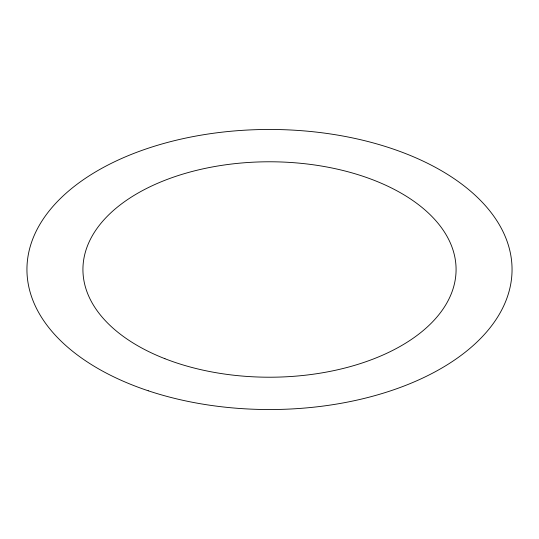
<?xml version="1.0" encoding="UTF-8"?>
<svg xmlns="http://www.w3.org/2000/svg" width="539" height="539" viewBox="0 0 539 539"><rect width="100%" height="100%" fill="white"/><g stroke="black" fill="none" stroke-linecap="round" stroke-linejoin="round"><path stroke-width="0.81" d="M164.921 358.704A186.575 107.719 0 0 0 455.603 277.187A186.575 107.719 0 0 0 187.976 172.608A186.575 107.719 0 0 0 164.921 358.704M148.225 390.775A242.55 140.032 0 0 0 512.05 269.5A242.55 140.032 0 0 0 148.225 148.225A242.55 140.032 0 0 0 148.225 390.775"/></g></svg>
